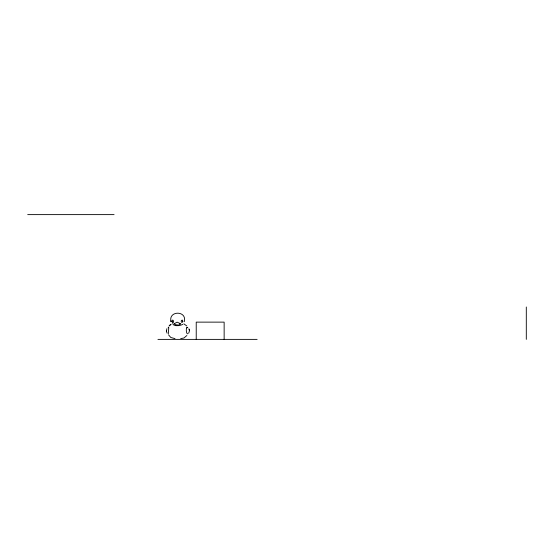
<?xml version="1.0" encoding="UTF-8"?>
<svg xmlns="http://www.w3.org/2000/svg" width="554" height="554" viewBox="0 0 554 554"><rect width="100%" height="100%" fill="white"/><g stroke="black" fill="none" stroke-linecap="round" stroke-linejoin="round"><path stroke-width="0.83" d="M168.284 333.882L168.755 327.767M167.017 333.099L166.394 331.126L166.893 328.681M172.91 322.463C174.143 322.241 173.499 319.776 172.342 320.136A1.35 0.817 -87.4 0 0 172.204 320.267L172.059 321.618M184.281 321.687C187.328 310.268 167.862 310.441 171.075 321.798L170.888 320.884M182.799 321.618L182.598 320.267A1.35 0.928 87.1 0 0 182.46 320.143C180.098 319.672 181.47 324.277 182.792 321.632M187.716 333.833C186.331 334.11 185.964 329.388 186.643 327.767M186.643 327.76L187.841 327.67L187.536 327.442M188.665 333.266L189.447 330.939L188.893 328.757M186.871 335.502L183.97 337.988L180.708 338.619M168.935 326.14L171.179 324.222M182.841 324.353C180.202 325.904 173.727 326.708 172.557 323.661M169.843 325.15L170.445 324.658M168.257 327.601L168.748 327.76M180.05 324.422L180.722 323.571L179.78 323.377M168.236 327.615L168.527 327.442M179.842 324.54L179.752 324.582A3.726 2.299 -23.1 0 1 179.427 324.713M178.617 324.956L176.013 324.921M27.7 214.62L114.082 214.62M157.932 339.38L257.132 339.38M174.995 338.619L170.805 337.483L168.582 334.9M172.91 322.463L172.072 321.652M175.902 324.893L175.66 324.817A4.501 2.68 22.8 0 1 175.362 324.72A3.726 2.168 27.2 0 1 175.029 324.582L174.039 323.668L174.593 323.425A8.885 6.316 41.3 0 0 174.891 323.377L177.128 322.165L179.745 323.363M183.866 323.834L186.857 326.008M189.267 329.609L189.378 330.073M166.387 330.662L166.394 331.126M526.3 306.992L526.3 339.38M224.141 339.38L224.141 322.13L196.227 322.13L196.227 339.38"/></g></svg>
